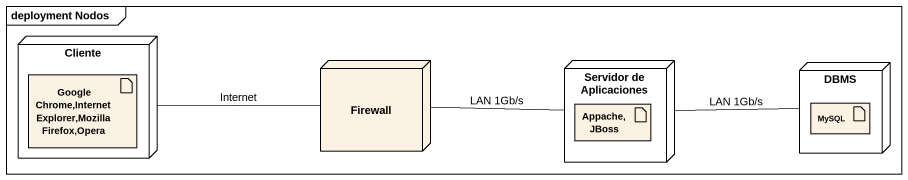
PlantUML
@startuml
mainframe deployment Nodos
node Cliente {
  artifact "Google Chrome,Internet Explorer,Mozilla Firefox,Opera" as Google_Chrome_Internet
}
node Firewall
node "Servidor de Aplicaciones" as Servidor_de_Aplicaciones {
  artifact "Appache, JBoss" as Appache_JBoss
}
node DBMS {
  artifact MySQL
}
Cliente -right- Firewall : Internet
Firewall -right- Servidor_de_Aplicaciones : LAN 1Gb/s
Servidor_de_Aplicaciones -right- DBMS : LAN 1Gb/s
@enduml
